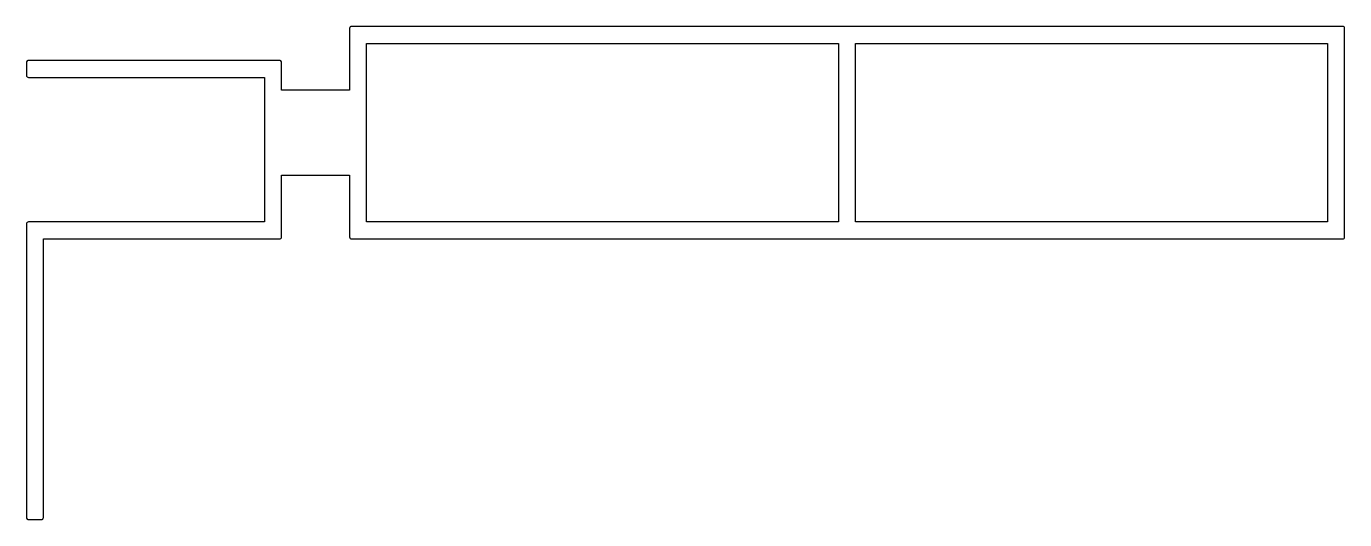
# Model space of a CAD drawing. Extents: x 2231 to 2386, y 1411 to 1469.
import ezdxf

# ---------------------------------------------------------------- set-up
doc = ezdxf.new("R2010")
doc.units = 0
doc.layers.get('0').update_dxf_attribs({"linetype": 'CONTINUOUS'})

msp = doc.modelspace()

# ---------------------------------------------------------------- linework, layer by layer
for p, q in [((2268.6, 1468.84), (2268.6, 1461.59)), ((2385.35, 1469.09), (2268.85, 1469.09)), ((2385.6, 1444.34), (2385.6, 1468.84)), ((2270.6, 1446.09), (2270.6, 1467.09)), ((2270.6, 1467.09), (2326.1, 1467.09)), ((2326.1, 1467.09), (2326.1, 1446.09)), ((2328.1, 1446.09), (2328.1, 1467.09)), ((2328.1, 1467.09), (2383.6, 1467.09)), ((2383.6, 1467.09), (2383.6, 1446.09)), ((2230.6, 1464.84), (2230.6, 1463.34)), ((2260.35, 1465.09), (2230.85, 1465.09)), ((2260.6, 1461.59), (2260.6, 1464.84)), ((2230.85, 1463.09), (2258.6, 1463.09)), ((2258.6, 1463.09), (2258.6, 1446.09)), ((2268.6, 1461.59), (2260.6, 1461.59)), ((2260.6, 1444.34), (2260.6, 1451.59)), ((2260.6, 1451.59), (2268.6, 1451.59)), ((2268.6, 1451.59), (2268.6, 1444.34)), ((2230.6, 1445.84), (2230.6, 1411.34)), ((2258.6, 1446.09), (2230.85, 1446.09)), ((2326.1, 1446.09), (2270.6, 1446.09)), ((2383.6, 1446.09), (2328.1, 1446.09)), ((2232.6, 1411.34), (2232.6, 1444.09)), ((2232.6, 1444.09), (2260.35, 1444.09)), ((2268.85, 1444.09), (2385.35, 1444.09)), ((2230.85, 1411.09), (2232.35, 1411.09))]:
    msp.add_line(p, q)
for centre, start, end in [((2268.85, 1468.84), 90, 180), ((2385.35, 1468.84), 0, 90), ((2230.85, 1464.84), 90, 180), ((2260.35, 1464.84), 0, 90), ((2230.85, 1463.34), 180, 270), ((2230.85, 1445.84), 90, 180), ((2260.35, 1444.34), 270, 0), ((2268.85, 1444.34), 180, 270), ((2385.35, 1444.34), 270, 0), ((2230.85, 1411.34), 180, 270), ((2232.35, 1411.34), 270, 0)]:
    msp.add_arc(centre, 0.25, start, end)

doc.saveas('drawing.dxf')
